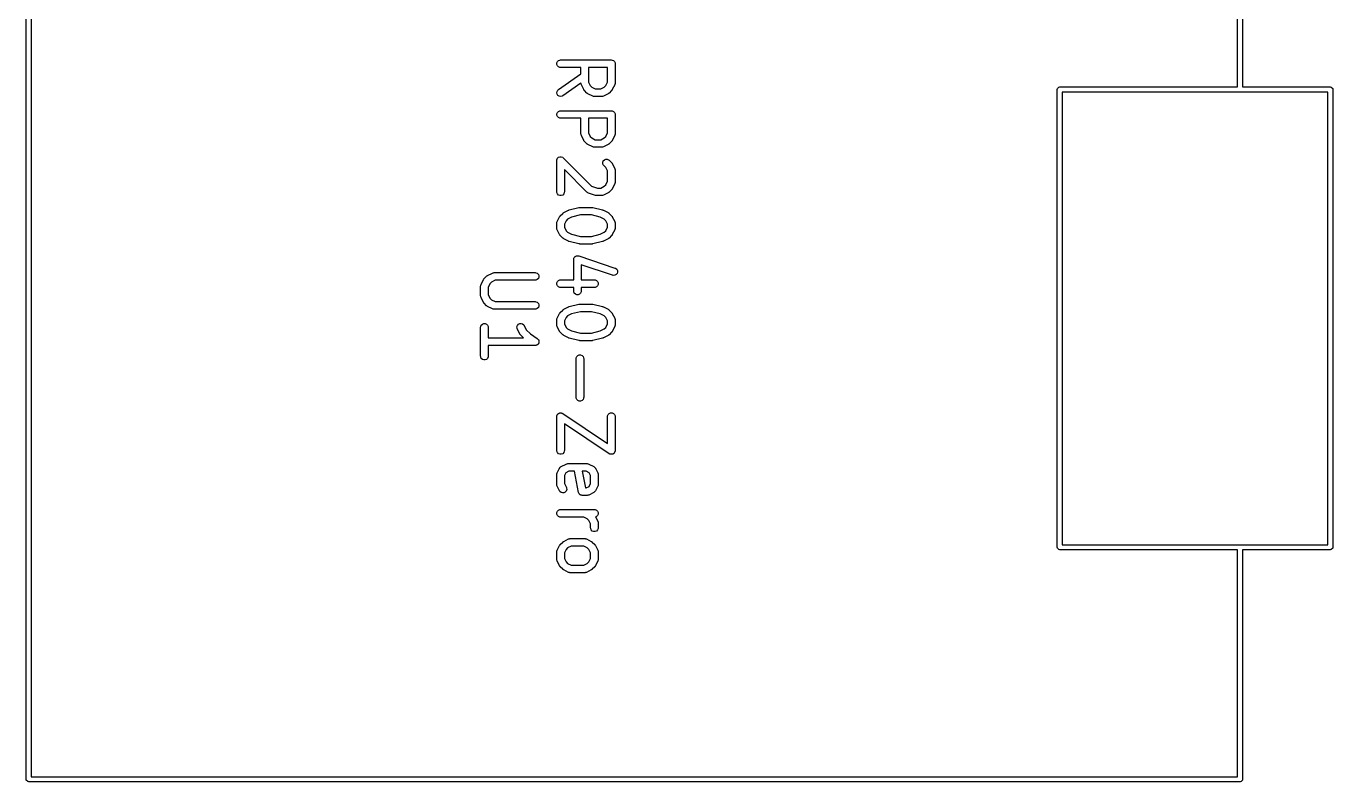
# Model space of a CAD drawing. Header units: millimetres. Extents: x 73 to 176, y -160 to -92.
# Drawn here: x 150.47 to 176.23, y -132.91 to -118.03 of the extents above; entities that cross this region are included whole.
import ezdxf

# ---------------------------------------------------------------- set-up
doc = ezdxf.new("R2010")
doc.units = ezdxf.units.MM
doc.layers.add('F.Fab', color=9, linetype='CONTINUOUS', true_color=0xafafaf)

msp = doc.modelspace()

# ---------------------------------------------------------------- linework, layer by layer
at = {"layer": 'F.Fab', "linetype": 'CONTINUOUS'}
for p, q in [((174.448, -114.576), (174.448, -119.225)), ((150.472, -132.864), (150.472, -114.703)), ((150.572, -114.752734), (150.572, -132.814)), ((174.348, -119.225), (174.348, -114.626266)), ((160.94282, -118.725951), (160.963512, -118.705259)), ((160.963512, -118.705259), (160.990548, -118.69406)), ((160.990548, -118.69406), (161.00518, -118.692619)), ((161.00518, -118.692619), (162.00518, -118.692619)), ((162.00518, -118.692619), (162.019812, -118.69406)), ((162.019812, -118.69406), (162.046848, -118.705259)), ((162.046848, -118.705259), (162.06754, -118.725951)), ((160.931621, -118.752987), (160.94282, -118.725951)), ((160.931621, -118.782251), (160.931621, -118.752987)), ((160.94282, -118.809287), (160.931621, -118.782251)), ((160.963512, -118.829979), (160.94282, -118.809287)), ((160.96217, -119.277605), (161.406371, -118.966664)), ((160.990548, -118.841178), (160.963512, -118.829979)), ((161.00518, -118.842619), (160.990548, -118.841178)), ((161.406371, -118.842619), (161.00518, -118.842619)), ((161.406371, -118.966664), (161.406371, -118.842619)), ((161.93018, -118.842619), (161.556371, -118.842619)), ((161.556371, -118.842619), (161.556371, -119.130866)), ((161.93018, -119.130866), (161.93018, -118.842619)), ((162.06754, -118.725951), (162.078739, -118.752987)), ((162.078739, -118.752987), (162.08018, -118.767619)), ((162.08018, -118.767619), (162.08018, -119.148571)), ((161.40648, -119.149685), (161.04819, -119.400489)), ((161.407812, -119.163203), (161.40648, -119.149685)), ((161.408843, -119.165692), (161.407812, -119.163203)), ((161.409034, -119.16838), (161.408843, -119.165692)), ((161.414289, -119.182112), (161.409034, -119.16838)), ((161.461908, -119.27735), (161.414289, -119.182112)), ((161.556371, -119.130866), (161.590629, -119.199382)), ((161.590629, -119.199382), (161.621036, -119.229789)), ((161.621036, -119.229789), (161.689552, -119.264047)), ((161.796999, -119.264047), (161.865515, -119.229789)), ((161.865515, -119.229789), (161.895922, -119.199382)), ((161.895922, -119.199382), (161.93018, -119.130866)), ((162.072262, -119.182112), (162.024643, -119.27735)), ((162.077517, -119.168381), (162.072262, -119.182112)), ((162.077708, -119.165691), (162.077517, -119.168381)), ((162.078739, -119.163203), (162.077708, -119.165691)), ((162.08018, -119.148571), (162.078739, -119.163203)), ((170.795806, -119.255866), (170.822866, -119.228806)), ((170.822866, -119.228806), (170.842, -119.225)), ((170.842, -119.225), (174.348, -119.225)), ((174.448, -119.225), (176.176, -119.225)), ((176.176, -119.225), (176.195134, -119.228806)), ((176.195134, -119.228806), (176.222194, -119.255866)), ((160.930198, -119.340672), (160.935283, -119.311855)), ((160.936527, -119.369243), (160.930198, -119.340672)), ((160.935283, -119.311855), (160.95101, -119.287176)), ((160.953309, -119.393217), (160.936527, -119.369243)), ((160.95101, -119.287176), (160.96217, -119.277605)), ((160.977988, -119.408944), (160.953309, -119.393217)), ((161.006805, -119.414029), (160.977988, -119.408944)), ((161.035376, -119.4077), (161.006805, -119.414029)), ((161.04819, -119.400489), (161.035376, -119.4077)), ((161.465872, -119.283649), (161.461908, -119.27735)), ((161.46663, -119.285477), (161.465872, -119.283649)), ((161.468318, -119.287533), (161.46663, -119.285477)), ((161.46974, -119.289793), (161.468318, -119.287533)), ((161.471238, -119.291092), (161.46974, -119.289793)), ((161.475957, -119.296842), (161.471238, -119.291092)), ((161.523576, -119.344461), (161.475957, -119.296842)), ((161.529325, -119.349179), (161.523576, -119.344461)), ((161.530625, -119.350678), (161.529325, -119.349179)), ((161.532884, -119.352099), (161.530625, -119.350678)), ((161.534941, -119.353788), (161.532884, -119.352099)), ((161.536768, -119.354545), (161.534941, -119.353788)), ((161.543068, -119.35851), (161.536768, -119.354545)), ((161.638306, -119.406129), (161.543068, -119.35851)), ((161.652037, -119.411384), (161.638306, -119.406129)), ((161.654726, -119.411575), (161.652037, -119.411384)), ((161.657215, -119.412606), (161.654726, -119.411575)), ((161.671847, -119.414047), (161.657215, -119.412606)), ((161.814704, -119.414047), (161.671847, -119.414047)), ((161.689552, -119.264047), (161.796999, -119.264047)), ((161.829336, -119.412606), (161.814704, -119.414047)), ((161.831825, -119.411574), (161.829336, -119.412606)), ((161.834513, -119.411384), (161.831825, -119.411574)), ((161.848245, -119.406129), (161.834513, -119.411384)), ((161.943483, -119.35851), (161.848245, -119.406129)), ((161.949782, -119.354545), (161.943483, -119.35851)), ((161.95161, -119.353788), (161.949782, -119.354545)), ((161.953666, -119.352099), (161.95161, -119.353788)), ((161.955926, -119.350678), (161.953666, -119.352099)), ((161.957225, -119.349179), (161.955926, -119.350678)), ((161.962975, -119.344461), (161.957225, -119.349179)), ((162.010594, -119.296842), (161.962975, -119.344461)), ((162.015312, -119.291092), (162.010594, -119.296842)), ((162.016811, -119.289793), (162.015312, -119.291092)), ((162.018232, -119.287533), (162.016811, -119.289793)), ((162.019921, -119.285477), (162.018232, -119.287533)), ((162.020678, -119.283649), (162.019921, -119.285477)), ((162.024643, -119.27735), (162.020678, -119.283649)), ((170.792, -119.275), (170.795806, -119.255866)), ((170.792, -128.292), (170.792, -119.275)), ((170.892, -119.325), (170.892, -128.242)), ((176.126, -119.325), (170.892, -119.325)), ((176.126, -128.242), (176.126, -119.325)), ((176.222194, -119.255866), (176.226, -119.275)), ((176.226, -119.275), (176.226, -128.292)), ((160.931621, -119.752987), (160.94282, -119.725951)), ((160.931621, -119.782251), (160.931621, -119.752987)), ((160.94282, -119.725951), (160.963512, -119.705259)), ((160.963512, -119.705259), (160.990548, -119.69406)), ((160.990548, -119.69406), (161.00518, -119.692619)), ((161.00518, -119.692619), (162.00518, -119.692619)), ((162.00518, -119.692619), (162.019812, -119.69406)), ((162.019812, -119.69406), (162.046848, -119.705259)), ((162.046848, -119.705259), (162.06754, -119.725951)), ((162.06754, -119.725951), (162.078739, -119.752987)), ((162.078739, -119.752987), (162.08018, -119.767619)), ((160.94282, -119.809287), (160.931621, -119.782251)), ((160.963512, -119.829979), (160.94282, -119.809287)), ((160.990548, -119.841178), (160.963512, -119.829979)), ((161.00518, -119.842619), (160.990548, -119.841178)), ((161.406371, -119.842619), (161.00518, -119.842619)), ((161.406371, -120.148571), (161.406371, -119.842619)), ((161.93018, -119.842619), (161.556371, -119.842619)), ((161.556371, -119.842619), (161.556371, -120.130866)), ((161.93018, -120.130866), (161.93018, -119.842619)), ((162.08018, -119.767619), (162.08018, -120.148571)), ((161.407812, -120.163203), (161.406371, -120.148571)), ((161.408843, -120.165692), (161.407812, -120.163203)), ((161.409034, -120.16838), (161.408843, -120.165692)), ((161.414289, -120.182112), (161.409034, -120.16838)), ((161.461908, -120.27735), (161.414289, -120.182112)), ((161.556371, -120.130866), (161.590629, -120.199382)), ((161.590629, -120.199382), (161.621036, -120.229789)), ((161.621036, -120.229789), (161.689552, -120.264047)), ((161.689552, -120.264047), (161.796999, -120.264047)), ((161.796999, -120.264047), (161.865515, -120.229789)), ((161.865515, -120.229789), (161.895922, -120.199382)), ((161.895922, -120.199382), (161.93018, -120.130866)), ((162.072262, -120.182112), (162.024643, -120.27735)), ((162.077517, -120.168381), (162.072262, -120.182112)), ((162.077708, -120.165691), (162.077517, -120.168381)), ((162.078739, -120.163203), (162.077708, -120.165691)), ((162.08018, -120.148571), (162.078739, -120.163203)), ((161.465872, -120.283649), (161.461908, -120.27735)), ((161.46663, -120.285477), (161.465872, -120.283649)), ((161.468318, -120.287533), (161.46663, -120.285477)), ((161.46974, -120.289793), (161.468318, -120.287533)), ((161.471238, -120.291092), (161.46974, -120.289793)), ((161.475957, -120.296842), (161.471238, -120.291092)), ((161.523576, -120.344461), (161.475957, -120.296842)), ((161.529325, -120.349179), (161.523576, -120.344461)), ((161.530625, -120.350678), (161.529325, -120.349179)), ((161.532884, -120.352099), (161.530625, -120.350678)), ((161.534941, -120.353788), (161.532884, -120.352099)), ((161.536768, -120.354545), (161.534941, -120.353788)), ((161.543068, -120.35851), (161.536768, -120.354545)), ((161.638306, -120.406129), (161.543068, -120.35851)), ((161.652037, -120.411384), (161.638306, -120.406129)), ((161.654726, -120.411575), (161.652037, -120.411384)), ((161.657215, -120.412606), (161.654726, -120.411575)), ((161.671847, -120.414047), (161.657215, -120.412606)), ((161.814704, -120.414047), (161.671847, -120.414047)), ((161.829336, -120.412606), (161.814704, -120.414047)), ((161.831825, -120.411574), (161.829336, -120.412606)), ((161.834513, -120.411384), (161.831825, -120.411574)), ((161.848245, -120.406129), (161.834513, -120.411384)), ((161.943483, -120.35851), (161.848245, -120.406129)), ((161.949782, -120.354545), (161.943483, -120.35851)), ((161.95161, -120.353788), (161.949782, -120.354545)), ((161.953666, -120.352099), (161.95161, -120.353788)), ((161.955926, -120.350678), (161.953666, -120.352099)), ((161.957225, -120.349179), (161.955926, -120.350678)), ((161.962975, -120.344461), (161.957225, -120.349179)), ((162.010594, -120.296842), (161.962975, -120.344461)), ((162.015312, -120.291092), (162.010594, -120.296842)), ((162.016811, -120.289793), (162.015312, -120.291092)), ((162.018232, -120.287533), (162.016811, -120.289793)), ((162.019921, -120.285477), (162.018232, -120.287533)), ((162.020678, -120.283649), (162.019921, -120.285477)), ((162.024643, -120.27735), (162.020678, -120.283649)), ((160.93018, -120.672381), (160.931621, -120.657749)), ((160.93018, -121.291428), (160.93018, -120.672381)), ((160.931621, -120.657749), (160.94282, -120.630713)), ((160.94282, -120.630713), (160.963512, -120.610021)), ((160.963512, -120.610021), (160.990548, -120.598822)), ((160.990548, -120.598822), (161.019812, -120.598822)), ((161.019812, -120.598822), (161.046848, -120.610021)), ((161.046848, -120.610021), (161.058213, -120.619348)), ((161.058213, -120.619348), (161.617122, -121.178256)), ((161.836383, -120.705369), (161.847582, -120.678332)), ((161.836383, -120.734631), (161.836383, -120.705369)), ((161.847582, -120.761668), (161.836383, -120.734631)), ((161.847582, -120.678332), (161.868274, -120.65764)), ((161.856909, -120.773033), (161.847582, -120.761668)), ((161.895922, -120.812046), (161.856909, -120.773033)), ((161.868274, -120.65764), (161.895311, -120.646441)), ((161.895311, -120.646441), (161.924573, -120.646441)), ((161.924573, -120.646441), (161.95161, -120.65764)), ((161.95161, -120.65764), (161.962975, -120.666967)), ((161.962975, -120.666967), (162.010594, -120.714586)), ((162.010594, -120.714586), (162.015312, -120.720335)), ((162.015312, -120.720335), (162.016811, -120.721635)), ((162.016811, -120.721635), (162.018232, -120.723894)), ((162.018232, -120.723894), (162.019921, -120.725951)), ((162.019921, -120.725951), (162.020678, -120.727778)), ((162.020678, -120.727778), (162.024643, -120.734078)), ((162.024643, -120.734078), (162.072262, -120.829316)), ((161.523576, -121.296842), (161.08018, -120.853446)), ((161.08018, -120.853446), (161.08018, -121.291428)), ((161.93018, -120.880562), (161.895922, -120.812046)), ((161.93018, -121.083247), (161.93018, -120.880562)), ((162.072262, -120.829316), (162.077517, -120.843047)), ((162.077517, -120.843047), (162.077708, -120.845736)), ((162.077708, -120.845736), (162.078739, -120.848225)), ((162.078739, -120.848225), (162.08018, -120.862857)), ((162.08018, -120.862857), (162.08018, -121.100952)), ((160.931621, -121.30606), (160.93018, -121.291428)), ((161.08018, -121.291428), (161.078739, -121.30606)), ((161.534941, -121.30617), (161.523576, -121.296842)), ((161.617122, -121.178256), (161.731636, -121.216428)), ((161.731636, -121.216428), (161.796999, -121.216428)), ((161.796999, -121.216428), (161.865515, -121.18217)), ((161.865515, -121.18217), (161.895922, -121.151763)), ((161.895922, -121.151763), (161.93018, -121.083247)), ((161.962975, -121.296842), (161.957225, -121.30156)), ((162.010594, -121.249223), (161.962975, -121.296842)), ((162.015312, -121.243473), (162.010594, -121.249223)), ((162.016811, -121.242174), (162.015312, -121.243473)), ((162.018232, -121.239914), (162.016811, -121.242174)), ((162.019921, -121.237858), (162.018232, -121.239914)), ((162.020678, -121.23603), (162.019921, -121.237858)), ((162.024643, -121.229731), (162.020678, -121.23603)), ((162.072262, -121.134493), (162.024643, -121.229731)), ((162.077517, -121.120762), (162.072262, -121.134493)), ((162.077708, -121.118072), (162.077517, -121.120762)), ((162.078739, -121.115584), (162.077708, -121.118072)), ((162.08018, -121.100952), (162.078739, -121.115584)), ((160.94282, -121.333096), (160.931621, -121.30606)), ((160.963512, -121.353788), (160.94282, -121.333096)), ((160.990548, -121.364987), (160.963512, -121.353788)), ((161.019812, -121.364987), (160.990548, -121.364987)), ((161.046848, -121.353788), (161.019812, -121.364987)), ((161.06754, -121.333096), (161.046848, -121.353788)), ((161.078739, -121.30606), (161.06754, -121.333096)), ((161.537431, -121.307201), (161.534941, -121.30617)), ((161.539466, -121.308966), (161.537431, -121.307201)), ((161.552892, -121.31496), (161.539466, -121.308966)), ((161.695748, -121.362579), (161.552892, -121.31496)), ((161.703003, -121.364228), (161.695748, -121.362579)), ((161.704834, -121.364987), (161.703003, -121.364228)), ((161.707487, -121.365248), (161.704834, -121.364987)), ((161.710085, -121.365839), (161.707487, -121.365248)), ((161.712059, -121.365698), (161.710085, -121.365839)), ((161.719466, -121.366428), (161.712059, -121.365698)), ((161.814704, -121.366428), (161.719466, -121.366428)), ((161.829336, -121.364987), (161.814704, -121.366428)), ((161.831825, -121.363955), (161.829336, -121.364987)), ((161.834513, -121.363765), (161.831825, -121.363955)), ((161.848245, -121.35851), (161.834513, -121.363765)), ((161.943483, -121.310891), (161.848245, -121.35851)), ((161.949782, -121.306926), (161.943483, -121.310891)), ((161.95161, -121.306169), (161.949782, -121.306926)), ((161.953666, -121.30448), (161.95161, -121.306169)), ((161.955926, -121.303059), (161.953666, -121.30448)), ((161.957225, -121.30156), (161.955926, -121.303059)), ((160.938098, -121.876934), (160.985718, -121.781696)), ((160.985718, -121.781696), (160.989683, -121.775397)), ((160.989683, -121.775397), (160.99044, -121.77357)), ((160.99044, -121.77357), (160.992128, -121.771512)), ((160.992128, -121.771512), (160.993551, -121.769253)), ((160.993551, -121.769253), (160.995049, -121.767953)), ((160.995049, -121.767953), (160.999767, -121.762205)), ((160.999767, -121.762205), (161.047386, -121.714586)), ((161.047386, -121.714586), (161.053135, -121.709867)), ((161.053135, -121.709867), (161.054435, -121.708369)), ((161.054435, -121.708369), (161.056694, -121.706947)), ((161.056694, -121.706947), (161.058751, -121.705259)), ((161.058751, -121.705259), (161.060578, -121.704501)), ((161.060578, -121.704501), (161.066878, -121.700537)), ((161.066878, -121.700537), (161.162116, -121.652918)), ((161.221833, -121.790764), (161.144846, -121.829258)), ((161.162116, -121.652918), (161.163185, -121.652508)), ((161.163185, -121.652508), (161.163621, -121.652186)), ((161.163621, -121.652186), (161.169757, -121.649993)), ((161.169757, -121.649993), (161.175847, -121.647663)), ((161.175847, -121.647663), (161.176387, -121.647624)), ((161.176387, -121.647624), (161.177467, -121.647239)), ((161.177467, -121.647239), (161.367943, -121.59962)), ((161.395367, -121.747381), (161.221833, -121.790764)), ((161.367943, -121.59962), (161.370479, -121.599244)), ((161.370479, -121.599244), (161.371501, -121.598822)), ((161.371501, -121.598822), (161.377013, -121.598279)), ((161.377013, -121.598279), (161.382487, -121.59747)), ((161.382487, -121.59747), (161.383579, -121.597632)), ((161.383579, -121.597632), (161.386133, -121.597381)), ((161.386133, -121.597381), (161.624228, -121.597381)), ((161.614994, -121.747381), (161.395367, -121.747381)), ((161.788528, -121.790764), (161.614994, -121.747381)), ((161.624228, -121.597381), (161.626781, -121.597632)), ((161.626781, -121.597632), (161.627874, -121.59747)), ((161.627874, -121.59747), (161.633347, -121.598279)), ((161.633347, -121.598279), (161.63886, -121.598822)), ((161.63886, -121.598822), (161.639881, -121.599244)), ((161.639881, -121.599244), (161.642418, -121.59962)), ((161.642418, -121.59962), (161.832894, -121.647239)), ((161.865515, -121.829258), (161.788528, -121.790764)), ((161.832894, -121.647239), (161.833973, -121.647624)), ((161.833973, -121.647624), (161.834513, -121.647663)), ((161.834513, -121.647663), (161.840594, -121.64999)), ((161.840594, -121.64999), (161.84674, -121.652186)), ((161.84674, -121.652186), (161.847175, -121.652508)), ((161.847175, -121.652508), (161.848245, -121.652918)), ((161.848245, -121.652918), (161.943483, -121.700537)), ((161.943483, -121.700537), (161.949782, -121.704501)), ((161.949782, -121.704501), (161.95161, -121.705259)), ((161.95161, -121.705259), (161.953666, -121.706947)), ((161.953666, -121.706947), (161.955926, -121.708369)), ((161.955926, -121.708369), (161.957225, -121.709867)), ((161.957225, -121.709867), (161.962975, -121.714586)), ((161.962975, -121.714586), (162.010594, -121.762205)), ((162.010594, -121.762205), (162.015312, -121.767954)), ((162.015312, -121.767954), (162.016811, -121.769254)), ((162.016811, -121.769254), (162.018232, -121.771513)), ((162.018232, -121.771513), (162.019921, -121.77357)), ((162.019921, -121.77357), (162.020678, -121.775397)), ((162.020678, -121.775397), (162.024643, -121.781697)), ((162.024643, -121.781697), (162.072262, -121.876935)), ((160.93018, -121.910476), (160.931621, -121.895844)), ((160.93018, -122.005714), (160.93018, -121.910476)), ((160.931621, -122.020346), (160.93018, -122.005714)), ((160.931621, -121.895844), (160.932651, -121.893355)), ((160.932651, -122.022834), (160.931621, -122.020346)), ((160.932651, -121.893355), (160.932843, -121.890666)), ((160.932843, -122.025524), (160.932651, -122.022834)), ((160.932843, -121.890666), (160.938098, -121.876934)), ((160.938098, -122.039256), (160.932843, -122.025524)), ((160.985718, -122.134494), (160.938098, -122.039256)), ((161.114438, -121.859665), (161.08018, -121.928182)), ((161.08018, -121.928182), (161.08018, -121.988007)), ((161.08018, -121.988007), (161.114438, -122.056524)), ((161.144846, -121.829258), (161.114438, -121.859665)), ((161.114438, -122.056524), (161.144846, -122.086932)), ((161.895922, -121.859665), (161.865515, -121.829258)), ((161.865515, -122.086932), (161.895922, -122.056525)), ((161.93018, -121.928181), (161.895922, -121.859665)), ((161.895922, -122.056525), (161.93018, -121.988009)), ((161.93018, -121.988009), (161.93018, -121.928181)), ((162.072262, -122.039255), (162.024643, -122.134493)), ((162.072262, -121.876935), (162.077517, -121.890666)), ((162.077517, -122.025524), (162.072262, -122.039255)), ((162.077517, -121.890666), (162.077708, -121.893355)), ((162.077708, -122.022834), (162.077517, -122.025524)), ((162.077708, -121.893355), (162.078739, -121.895844)), ((162.078739, -122.020346), (162.077708, -122.022834)), ((162.078739, -121.895844), (162.08018, -121.910476)), ((162.08018, -122.005714), (162.078739, -122.020346)), ((162.08018, -121.910476), (162.08018, -122.005714)), ((160.989683, -122.140792), (160.985718, -122.134494)), ((160.99044, -122.14262), (160.989683, -122.140792)), ((160.992128, -122.144677), (160.99044, -122.14262)), ((160.993551, -122.146937), (160.992128, -122.144677)), ((160.995049, -122.148236), (160.993551, -122.146937)), ((160.999767, -122.153985), (160.995049, -122.148236)), ((161.047386, -122.201604), (160.999767, -122.153985)), ((161.053135, -122.206322), (161.047386, -122.201604)), ((161.054435, -122.207821), (161.053135, -122.206322)), ((161.056694, -122.209242), (161.054435, -122.207821)), ((161.058751, -122.210931), (161.056694, -122.209242)), ((161.060578, -122.211688), (161.058751, -122.210931)), ((161.066878, -122.215653), (161.060578, -122.211688)), ((161.162116, -122.263272), (161.066878, -122.215653)), ((161.144846, -122.086932), (161.221833, -122.125425)), ((161.163185, -122.263681), (161.162116, -122.263272)), ((161.163621, -122.264004), (161.163185, -122.263681)), ((161.169757, -122.266196), (161.163621, -122.264004)), ((161.175847, -122.268527), (161.169757, -122.266196)), ((161.176387, -122.268565), (161.175847, -122.268527)), ((161.177467, -122.268951), (161.176387, -122.268565)), ((161.367943, -122.31657), (161.177467, -122.268951)), ((161.221833, -122.125425), (161.395367, -122.168809)), ((161.370479, -122.316945), (161.367943, -122.31657)), ((161.371501, -122.317368), (161.370479, -122.316945)), ((161.377013, -122.31791), (161.371501, -122.317368)), ((161.382487, -122.31872), (161.377013, -122.31791)), ((161.383579, -122.318557), (161.382487, -122.31872)), ((161.386133, -122.318809), (161.383579, -122.318557)), ((161.624228, -122.318809), (161.386133, -122.318809)), ((161.395367, -122.168809), (161.614994, -122.168809)), ((161.614994, -122.168809), (161.788528, -122.125425)), ((161.626781, -122.318557), (161.624228, -122.318809)), ((161.627874, -122.31872), (161.626781, -122.318557)), ((161.633347, -122.31791), (161.627874, -122.31872)), ((161.63886, -122.317368), (161.633347, -122.31791)), ((161.639881, -122.316945), (161.63886, -122.317368)), ((161.642418, -122.31657), (161.639881, -122.316945)), ((161.832894, -122.268951), (161.642418, -122.31657)), ((161.788528, -122.125425), (161.865515, -122.086932)), ((161.833973, -122.268565), (161.832894, -122.268951)), ((161.834513, -122.268527), (161.833973, -122.268565)), ((161.840594, -122.266199), (161.834513, -122.268527)), ((161.84674, -122.264004), (161.840594, -122.266199)), ((161.847175, -122.263681), (161.84674, -122.264004)), ((161.848245, -122.263272), (161.847175, -122.263681)), ((161.943483, -122.215653), (161.848245, -122.263272)), ((161.949782, -122.211688), (161.943483, -122.215653)), ((161.95161, -122.210931), (161.949782, -122.211688)), ((161.953666, -122.209242), (161.95161, -122.210931)), ((161.955926, -122.207821), (161.953666, -122.209242)), ((161.957225, -122.206322), (161.955926, -122.207821)), ((161.962975, -122.201604), (161.957225, -122.206322)), ((162.010594, -122.153985), (161.962975, -122.201604)), ((162.015312, -122.148235), (162.010594, -122.153985)), ((162.016811, -122.146936), (162.015312, -122.148235)), ((162.018232, -122.144676), (162.016811, -122.146936)), ((162.019921, -122.14262), (162.018232, -122.144676)), ((162.020678, -122.140792), (162.019921, -122.14262)), ((162.024643, -122.134493), (162.020678, -122.140792)), ((161.269555, -122.599022), (161.273357, -122.587619)), ((161.273357, -122.587619), (161.275123, -122.585582)), ((161.275123, -122.585582), (161.276154, -122.583094)), ((161.276154, -122.583094), (161.284653, -122.574594)), ((161.284653, -122.574594), (161.292531, -122.565512)), ((161.292531, -122.565512), (161.29494, -122.564307)), ((161.29494, -122.564307), (161.296846, -122.562402)), ((161.296846, -122.562402), (161.307954, -122.5578)), ((161.307954, -122.5578), (161.318704, -122.552426)), ((161.318704, -122.552426), (161.32139, -122.552235)), ((161.32139, -122.552235), (161.323882, -122.551203)), ((161.323882, -122.551203), (161.335909, -122.551203)), ((161.335909, -122.551203), (161.347894, -122.550351)), ((161.347894, -122.550351), (161.351641, -122.551203)), ((161.351641, -122.551203), (161.353146, -122.551203)), ((161.353146, -122.551203), (161.354977, -122.551961)), ((161.354977, -122.551961), (161.362231, -122.553611)), ((161.362231, -122.553611), (162.076517, -122.791706)), ((161.263514, -122.624762), (161.264243, -122.617356)), ((161.263514, -123.025952), (161.263514, -122.624762)), ((161.264103, -122.615382), (161.264578, -122.613956)), ((161.264243, -122.617356), (161.264103, -122.615382)), ((161.264578, -122.613956), (161.264955, -122.61013)), ((161.264955, -122.61013), (161.269555, -122.599022)), ((162.029083, -122.934008), (161.413514, -122.728818)), ((161.413514, -122.728818), (161.413514, -123.025952)), ((162.076517, -122.791706), (162.089942, -122.7977)), ((162.089942, -122.7977), (162.112049, -122.816874)), ((162.112049, -122.816874), (162.125136, -122.843047)), ((162.125136, -122.843047), (162.127211, -122.872237)), ((159.438098, -123.115029), (159.485718, -123.019791)), ((159.485718, -123.019791), (159.489683, -123.013492)), ((159.489683, -123.013492), (159.49044, -123.011665)), ((159.49044, -123.011665), (159.492128, -123.009607)), ((159.492128, -123.009607), (159.493551, -123.007348)), ((159.493551, -123.007348), (159.495049, -123.006048)), ((159.495049, -123.006048), (159.499767, -123.0003)), ((159.499767, -123.0003), (159.547386, -122.952681)), ((159.547386, -122.952681), (159.553135, -122.947962)), ((159.553135, -122.947962), (159.554435, -122.946464)), ((159.554435, -122.946464), (159.556694, -122.945042)), ((159.556694, -122.945042), (159.558751, -122.943354)), ((159.558751, -122.943354), (159.560578, -122.942596)), ((159.560578, -122.942596), (159.566878, -122.938632)), ((159.566878, -122.938632), (159.662116, -122.891013)), ((159.614438, -123.09776), (159.58018, -123.166277)), ((159.644846, -123.067353), (159.614438, -123.09776)), ((159.713362, -123.033095), (159.644846, -123.067353)), ((159.662116, -122.891013), (159.675847, -122.885758)), ((159.675847, -122.885758), (159.678536, -122.885566)), ((159.678536, -122.885566), (159.681025, -122.884536)), ((159.681025, -122.884536), (159.695657, -122.883095)), ((159.695657, -122.883095), (160.50518, -122.883095)), ((160.50518, -123.033095), (159.713362, -123.033095)), ((160.50518, -122.883095), (160.519812, -122.884536)), ((160.519812, -123.031654), (160.50518, -123.033095)), ((160.519812, -122.884536), (160.546848, -122.895735)), ((160.546848, -123.020455), (160.519812, -123.031654)), ((160.546848, -122.895735), (160.56754, -122.916427)), ((160.56754, -122.999763), (160.546848, -123.020455)), ((160.56754, -122.916427), (160.578739, -122.943463)), ((160.578739, -122.972727), (160.56754, -122.999763)), ((160.578739, -122.943463), (160.578739, -122.972727)), ((160.931621, -123.08632), (160.94282, -123.059284)), ((160.931621, -123.115584), (160.931621, -123.08632)), ((160.94282, -123.059284), (160.963512, -123.038592)), ((160.963512, -123.038592), (160.990548, -123.027393)), ((160.990548, -123.027393), (161.00518, -123.025952)), ((161.00518, -123.025952), (161.263514, -123.025952)), ((161.413514, -123.025952), (161.671847, -123.025952)), ((161.671847, -123.025952), (161.686479, -123.027393)), ((161.686479, -123.027393), (161.713515, -123.038592)), ((161.713515, -123.038592), (161.734207, -123.059284)), ((161.734207, -123.059284), (161.745406, -123.08632)), ((161.745406, -123.08632), (161.745406, -123.115584)), ((162.043419, -122.937268), (162.029083, -122.934008)), ((162.072609, -122.935193), (162.043419, -122.937268)), ((162.098783, -122.922107), (162.072609, -122.935193)), ((162.117957, -122.899999), (162.098783, -122.922107)), ((162.127211, -122.872237), (162.117957, -122.899999)), ((159.43018, -123.148571), (159.431621, -123.133939)), ((159.43018, -123.339047), (159.43018, -123.148571)), ((159.431621, -123.353679), (159.43018, -123.339047)), ((159.431621, -123.133939), (159.432651, -123.13145)), ((159.432651, -123.356167), (159.431621, -123.353679)), ((159.432651, -123.13145), (159.432843, -123.128761)), ((159.432843, -123.358857), (159.432651, -123.356167)), ((159.432843, -123.128761), (159.438098, -123.115029)), ((159.438098, -123.372589), (159.432843, -123.358857)), ((159.58018, -123.166277), (159.58018, -123.32134)), ((159.58018, -123.32134), (159.614438, -123.389857)), ((160.94282, -123.14262), (160.931621, -123.115584)), ((160.963512, -123.163312), (160.94282, -123.14262)), ((160.990548, -123.174511), (160.963512, -123.163312)), ((161.00518, -123.175952), (160.990548, -123.174511)), ((161.263514, -123.175952), (161.00518, -123.175952)), ((161.263514, -123.243809), (161.263514, -123.175952)), ((161.264955, -123.258441), (161.263514, -123.243809)), ((161.276154, -123.285477), (161.264955, -123.258441)), ((161.296846, -123.306169), (161.276154, -123.285477)), ((161.323882, -123.317368), (161.296846, -123.306169)), ((161.353146, -123.317368), (161.323882, -123.317368)), ((161.380182, -123.306169), (161.353146, -123.317368)), ((161.400874, -123.285477), (161.380182, -123.306169)), ((161.412073, -123.258441), (161.400874, -123.285477)), ((161.413514, -123.243809), (161.412073, -123.258441)), ((161.671847, -123.175952), (161.413514, -123.175952)), ((161.413514, -123.175952), (161.413514, -123.243809)), ((161.686479, -123.174511), (161.671847, -123.175952)), ((161.713515, -123.163312), (161.686479, -123.174511)), ((161.734207, -123.14262), (161.713515, -123.163312)), ((161.745406, -123.115584), (161.734207, -123.14262)), ((159.485718, -123.467827), (159.438098, -123.372589)), ((159.489683, -123.474125), (159.485718, -123.467827)), ((159.49044, -123.475953), (159.489683, -123.474125)), ((159.492128, -123.47801), (159.49044, -123.475953)), ((159.493551, -123.48027), (159.492128, -123.47801)), ((159.495049, -123.481569), (159.493551, -123.48027)), ((159.499767, -123.487318), (159.495049, -123.481569)), ((159.547386, -123.534937), (159.499767, -123.487318)), ((159.553135, -123.539655), (159.547386, -123.534937)), ((159.554435, -123.541154), (159.553135, -123.539655)), ((159.556694, -123.542575), (159.554435, -123.541154)), ((159.558751, -123.544264), (159.556694, -123.542575)), ((159.560578, -123.545021), (159.558751, -123.544264)), ((159.566878, -123.548986), (159.560578, -123.545021)), ((159.662116, -123.596605), (159.566878, -123.548986)), ((159.614438, -123.389857), (159.644846, -123.420265)), ((159.644846, -123.420265), (159.713362, -123.454523)), ((159.675847, -123.60186), (159.662116, -123.596605)), ((159.678536, -123.602051), (159.675847, -123.60186)), ((159.681025, -123.603082), (159.678536, -123.602051)), ((159.695657, -123.604523), (159.681025, -123.603082)), ((160.50518, -123.604523), (159.695657, -123.604523)), ((159.713362, -123.454523), (160.50518, -123.454523)), ((160.50518, -123.454523), (160.519812, -123.455964)), ((160.519812, -123.603082), (160.50518, -123.604523)), ((160.519812, -123.455964), (160.546848, -123.467163)), ((160.546848, -123.591883), (160.519812, -123.603082)), ((160.546848, -123.467163), (160.56754, -123.487855)), ((160.56754, -123.571191), (160.546848, -123.591883)), ((160.56754, -123.487855), (160.578739, -123.514891)), ((160.578739, -123.544155), (160.56754, -123.571191)), ((160.578739, -123.514891), (160.578739, -123.544155)), ((161.047386, -123.619348), (161.053135, -123.614629)), ((161.053135, -123.614629), (161.054435, -123.613131)), ((161.054435, -123.613131), (161.056694, -123.611709)), ((161.056694, -123.611709), (161.058751, -123.610021)), ((161.058751, -123.610021), (161.060578, -123.609263)), ((161.060578, -123.609263), (161.066878, -123.605299)), ((161.066878, -123.605299), (161.162116, -123.55768)), ((161.162116, -123.55768), (161.163185, -123.55727)), ((161.163185, -123.55727), (161.163621, -123.556948)), ((161.163621, -123.556948), (161.169757, -123.554755)), ((161.169757, -123.554755), (161.175847, -123.552425)), ((161.175847, -123.552425), (161.176387, -123.552386)), ((161.176387, -123.552386), (161.177467, -123.552001)), ((161.177467, -123.552001), (161.367943, -123.504382)), ((161.367943, -123.504382), (161.370479, -123.504006)), ((161.370479, -123.504006), (161.371501, -123.503584)), ((161.371501, -123.503584), (161.377013, -123.503041)), ((161.377013, -123.503041), (161.382487, -123.502232)), ((161.382487, -123.502232), (161.383579, -123.502394)), ((161.383579, -123.502394), (161.386133, -123.502143)), ((161.386133, -123.502143), (161.624228, -123.502143)), ((161.624228, -123.502143), (161.626781, -123.502394)), ((161.626781, -123.502394), (161.627874, -123.502232)), ((161.627874, -123.502232), (161.633347, -123.503041)), ((161.633347, -123.503041), (161.63886, -123.503584)), ((161.63886, -123.503584), (161.639881, -123.504006)), ((161.639881, -123.504006), (161.642418, -123.504382)), ((161.642418, -123.504382), (161.832894, -123.552001)), ((161.832894, -123.552001), (161.833973, -123.552386)), ((161.833973, -123.552386), (161.834513, -123.552425)), ((161.834513, -123.552425), (161.840594, -123.554752)), ((161.840594, -123.554752), (161.84674, -123.556948)), ((161.84674, -123.556948), (161.847175, -123.55727)), ((161.847175, -123.55727), (161.848245, -123.55768)), ((161.848245, -123.55768), (161.943483, -123.605299)), ((161.943483, -123.605299), (161.949782, -123.609263)), ((161.949782, -123.609263), (161.95161, -123.610021)), ((161.95161, -123.610021), (161.953666, -123.611709)), ((161.953666, -123.611709), (161.955926, -123.613131)), ((161.955926, -123.613131), (161.957225, -123.614629)), ((161.957225, -123.614629), (161.962975, -123.619348)), ((160.93018, -123.815238), (160.931621, -123.800606)), ((160.93018, -123.910476), (160.93018, -123.815238)), ((160.931621, -123.800606), (160.932651, -123.798117)), ((160.932651, -123.798117), (160.932843, -123.795428)), ((160.932843, -123.795428), (160.938098, -123.781696)), ((160.938098, -123.781696), (160.985718, -123.686458)), ((160.985718, -123.686458), (160.989683, -123.680159)), ((160.989683, -123.680159), (160.99044, -123.678332)), ((160.99044, -123.678332), (160.992128, -123.676274)), ((160.992128, -123.676274), (160.993551, -123.674015)), ((160.993551, -123.674015), (160.995049, -123.672715)), ((160.995049, -123.672715), (160.999767, -123.666967)), ((160.999767, -123.666967), (161.047386, -123.619348)), ((161.114438, -123.764427), (161.08018, -123.832944)), ((161.08018, -123.832944), (161.08018, -123.892769)), ((161.144846, -123.73402), (161.114438, -123.764427)), ((161.221833, -123.695526), (161.144846, -123.73402)), ((161.395367, -123.652143), (161.221833, -123.695526)), ((161.614994, -123.652143), (161.395367, -123.652143)), ((161.788528, -123.695526), (161.614994, -123.652143)), ((161.865515, -123.73402), (161.788528, -123.695526)), ((161.895922, -123.764427), (161.865515, -123.73402)), ((161.93018, -123.832943), (161.895922, -123.764427)), ((161.93018, -123.892771), (161.93018, -123.832943)), ((161.962975, -123.619348), (162.010594, -123.666967)), ((162.010594, -123.666967), (162.015312, -123.672716)), ((162.015312, -123.672716), (162.016811, -123.674016)), ((162.016811, -123.674016), (162.018232, -123.676275)), ((162.018232, -123.676275), (162.019921, -123.678332)), ((162.019921, -123.678332), (162.020678, -123.680159)), ((162.020678, -123.680159), (162.024643, -123.686459)), ((162.024643, -123.686459), (162.072262, -123.781697)), ((162.072262, -123.781697), (162.077517, -123.795428)), ((162.077517, -123.795428), (162.077708, -123.798117)), ((162.077708, -123.798117), (162.078739, -123.800606)), ((162.078739, -123.800606), (162.08018, -123.815238)), ((162.08018, -123.815238), (162.08018, -123.910476)), ((159.43018, -123.958095), (159.431621, -123.943463)), ((159.43018, -124.529523), (159.43018, -123.958095)), ((159.431621, -123.943463), (159.44282, -123.916427)), ((159.44282, -123.916427), (159.463512, -123.895735)), ((159.463512, -123.895735), (159.490548, -123.884536)), ((159.490548, -123.884536), (159.519812, -123.884536)), ((159.519812, -123.884536), (159.546848, -123.895735)), ((159.546848, -123.895735), (159.56754, -123.916427)), ((159.56754, -123.916427), (159.578739, -123.943463)), ((159.578739, -123.943463), (159.58018, -123.958095)), ((159.58018, -123.958095), (159.58018, -124.168809)), ((160.145055, -123.948714), (160.154309, -123.920953)), ((160.147129, -123.977904), (160.145055, -123.948714)), ((160.152384, -123.991636), (160.147129, -123.977904)), ((160.200003, -124.086874), (160.152384, -123.991636)), ((160.154309, -123.920953), (160.173482, -123.898845)), ((160.173482, -123.898845), (160.199657, -123.885758)), ((160.199657, -123.885758), (160.228847, -123.883684)), ((160.203967, -124.093173), (160.200003, -124.086874)), ((160.204725, -124.095001), (160.203967, -124.093173)), ((160.206413, -124.097057), (160.204725, -124.095001)), ((160.207835, -124.099317), (160.206413, -124.097057)), ((160.209333, -124.100616), (160.207835, -124.099317)), ((160.214052, -124.106366), (160.209333, -124.100616)), ((160.276495, -124.168809), (160.214052, -124.106366)), ((160.228847, -123.883684), (160.256608, -123.892938)), ((160.256608, -123.892938), (160.278716, -123.912111)), ((160.278716, -123.912111), (160.286548, -123.924554)), ((160.286548, -123.924554), (160.328724, -124.008906)), ((160.328724, -124.008906), (160.410103, -124.090285)), ((160.410103, -124.090285), (160.546783, -124.181405)), ((160.931621, -123.925108), (160.93018, -123.910476)), ((160.932651, -123.927596), (160.931621, -123.925108)), ((160.932843, -123.930286), (160.932651, -123.927596)), ((160.938098, -123.944018), (160.932843, -123.930286)), ((160.985718, -124.039256), (160.938098, -123.944018)), ((160.989683, -124.045554), (160.985718, -124.039256)), ((160.99044, -124.047382), (160.989683, -124.045554)), ((160.992128, -124.049439), (160.99044, -124.047382)), ((160.993551, -124.051699), (160.992128, -124.049439)), ((160.995049, -124.052998), (160.993551, -124.051699)), ((160.999767, -124.058747), (160.995049, -124.052998)), ((161.047386, -124.106366), (160.999767, -124.058747)), ((161.053135, -124.111084), (161.047386, -124.106366)), ((161.054435, -124.112583), (161.053135, -124.111084)), ((161.056694, -124.114004), (161.054435, -124.112583)), ((161.058751, -124.115693), (161.056694, -124.114004)), ((161.060578, -124.11645), (161.058751, -124.115693)), ((161.066878, -124.120415), (161.060578, -124.11645)), ((161.162116, -124.168034), (161.066878, -124.120415)), ((161.08018, -123.892769), (161.114438, -123.961286)), ((161.114438, -123.961286), (161.144846, -123.991694)), ((161.144846, -123.991694), (161.221833, -124.030187)), ((161.221833, -124.030187), (161.395367, -124.073571)), ((161.395367, -124.073571), (161.614994, -124.073571)), ((161.614994, -124.073571), (161.788528, -124.030187)), ((161.788528, -124.030187), (161.865515, -123.991694)), ((161.943483, -124.120415), (161.848245, -124.168034)), ((161.865515, -123.991694), (161.895922, -123.961287)), ((161.895922, -123.961287), (161.93018, -123.892771)), ((161.949782, -124.11645), (161.943483, -124.120415)), ((161.95161, -124.115693), (161.949782, -124.11645)), ((161.953666, -124.114004), (161.95161, -124.115693)), ((161.955926, -124.112583), (161.953666, -124.114004)), ((161.957225, -124.111084), (161.955926, -124.112583)), ((161.962975, -124.106366), (161.957225, -124.111084)), ((162.010594, -124.058747), (161.962975, -124.106366)), ((162.015312, -124.052997), (162.010594, -124.058747)), ((162.016811, -124.051698), (162.015312, -124.052997)), ((162.018232, -124.049438), (162.016811, -124.051698)), ((162.019921, -124.047382), (162.018232, -124.049438)), ((162.020678, -124.045554), (162.019921, -124.047382)), ((162.024643, -124.039255), (162.020678, -124.045554)), ((162.072262, -123.944017), (162.024643, -124.039255)), ((162.077517, -123.930286), (162.072262, -123.944017)), ((162.077708, -123.927596), (162.077517, -123.930286)), ((162.078739, -123.925108), (162.077708, -123.927596)), ((162.08018, -123.910476), (162.078739, -123.925108)), ((159.58018, -124.168809), (160.276495, -124.168809)), ((160.50518, -124.318809), (159.58018, -124.318809)), ((159.58018, -124.318809), (159.58018, -124.529523)), ((160.505232, -124.318803), (160.50518, -124.318809)), ((160.505259, -124.318809), (160.505232, -124.318803)), ((160.505335, -124.318793), (160.505259, -124.318809)), ((160.519812, -124.317368), (160.505335, -124.318793)), ((160.526672, -124.314526), (160.519812, -124.317368)), ((160.533954, -124.31307), (160.526672, -124.314526)), ((160.54006, -124.30898), (160.533954, -124.31307)), ((160.546848, -124.306169), (160.54006, -124.30898)), ((160.546783, -124.181405), (160.546825, -124.181439)), ((160.546825, -124.181439), (160.546848, -124.181449)), ((160.546848, -124.181449), (160.546899, -124.1815)), ((160.552096, -124.30092), (160.546848, -124.306169)), ((160.546899, -124.1815), (160.558158, -124.190721)), ((160.558269, -124.296787), (160.552096, -124.30092)), ((160.558158, -124.190721), (160.562289, -124.19689)), ((160.562346, -124.29067), (160.558269, -124.296787)), ((160.562289, -124.19689), (160.56754, -124.202141)), ((160.56754, -124.285477), (160.562346, -124.29067)), ((160.56754, -124.202141), (160.570352, -124.20893)), ((160.570381, -124.278617), (160.56754, -124.285477)), ((160.570352, -124.20893), (160.574441, -124.215036)), ((160.574501, -124.272438), (160.570381, -124.278617)), ((160.574441, -124.215036), (160.575897, -124.222316)), ((160.575926, -124.265229), (160.574501, -124.272438)), ((160.575897, -124.222316), (160.578739, -124.229177)), ((160.578739, -124.258441), (160.575926, -124.265229)), ((160.578739, -124.229177), (160.578739, -124.236525)), ((160.578739, -124.236525), (160.58018, -124.24373)), ((160.58018, -124.24373), (160.578739, -124.251014)), ((160.578739, -124.251014), (160.578739, -124.258441)), ((161.163185, -124.168443), (161.162116, -124.168034)), ((161.163621, -124.168766), (161.163185, -124.168443)), ((161.169757, -124.170958), (161.163621, -124.168766)), ((161.175847, -124.173289), (161.169757, -124.170958)), ((161.176387, -124.173327), (161.175847, -124.173289)), ((161.177467, -124.173713), (161.176387, -124.173327)), ((161.367943, -124.221332), (161.177467, -124.173713)), ((161.370479, -124.221707), (161.367943, -124.221332)), ((161.371501, -124.22213), (161.370479, -124.221707)), ((161.377013, -124.222672), (161.371501, -124.22213)), ((161.382487, -124.223482), (161.377013, -124.222672)), ((161.383579, -124.223319), (161.382487, -124.223482)), ((161.386133, -124.223571), (161.383579, -124.223319)), ((161.624228, -124.223571), (161.386133, -124.223571)), ((161.626781, -124.223319), (161.624228, -124.223571)), ((161.627874, -124.223482), (161.626781, -124.223319)), ((161.633347, -124.222672), (161.627874, -124.223482)), ((161.63886, -124.22213), (161.633347, -124.222672)), ((161.639881, -124.221707), (161.63886, -124.22213)), ((161.642418, -124.221332), (161.639881, -124.221707)), ((161.832894, -124.173713), (161.642418, -124.221332)), ((161.833973, -124.173327), (161.832894, -124.173713)), ((161.834513, -124.173289), (161.833973, -124.173327)), ((161.840594, -124.170961), (161.834513, -124.173289)), ((161.84674, -124.168766), (161.840594, -124.170961)), ((161.847175, -124.168443), (161.84674, -124.168766)), ((161.848245, -124.168034), (161.847175, -124.168443)), ((159.431621, -124.544155), (159.43018, -124.529523)), ((159.44282, -124.571191), (159.431621, -124.544155)), ((159.463512, -124.591883), (159.44282, -124.571191)), ((159.490548, -124.603082), (159.463512, -124.591883)), ((159.519812, -124.603082), (159.490548, -124.603082)), ((159.546848, -124.591883), (159.519812, -124.603082)), ((159.56754, -124.571191), (159.546848, -124.591883)), ((159.578739, -124.544155), (159.56754, -124.571191)), ((159.58018, -124.529523), (159.578739, -124.544155)), ((161.311133, -124.577143), (161.312574, -124.562511)), ((161.311133, -125.339048), (161.311133, -124.577143)), ((161.312574, -124.562511), (161.323773, -124.535475)), ((161.323773, -124.535475), (161.344465, -124.514783)), ((161.344465, -124.514783), (161.371501, -124.503584)), ((161.371501, -124.503584), (161.400765, -124.503584)), ((161.400765, -124.503584), (161.427801, -124.514783)), ((161.427801, -124.514783), (161.448493, -124.535475)), ((161.448493, -124.535475), (161.459692, -124.562511)), ((161.459692, -124.562511), (161.461133, -124.577143)), ((161.461133, -124.577143), (161.461133, -125.339048)), ((161.312574, -125.35368), (161.311133, -125.339048)), ((161.323773, -125.380716), (161.312574, -125.35368)), ((161.344465, -125.401408), (161.323773, -125.380716)), ((161.371501, -125.412607), (161.344465, -125.401408)), ((161.400765, -125.412607), (161.371501, -125.412607)), ((161.427801, -125.401408), (161.400765, -125.412607)), ((161.448493, -125.380716), (161.427801, -125.401408)), ((161.459692, -125.35368), (161.448493, -125.380716)), ((161.461133, -125.339048), (161.459692, -125.35368)), ((160.939978, -125.685192), (160.94282, -125.678332)), ((160.94282, -125.678332), (160.948015, -125.673136)), ((160.948015, -125.673136), (160.952092, -125.667022)), ((160.952092, -125.667022), (160.958261, -125.66289)), ((160.958261, -125.66289), (160.963512, -125.65764)), ((160.963512, -125.65764), (160.970301, -125.654827)), ((160.970301, -125.654827), (160.976407, -125.650739)), ((160.976407, -125.650739), (160.983687, -125.649282)), ((160.983687, -125.649282), (160.990548, -125.646441)), ((160.990548, -125.646441), (160.997896, -125.646441)), ((160.997896, -125.646441), (161.005101, -125.645)), ((161.005101, -125.645), (161.012385, -125.646441)), ((161.012385, -125.646441), (161.019812, -125.646441)), ((161.019812, -125.646441), (161.0266, -125.649253)), ((161.0266, -125.649253), (161.033809, -125.650679)), ((161.033809, -125.650679), (161.046782, -125.657596)), ((161.046782, -125.657596), (161.93018, -126.246527)), ((161.931621, -125.705368), (161.94282, -125.678332)), ((161.94282, -125.678332), (161.963512, -125.65764)), ((161.963512, -125.65764), (161.990548, -125.646441)), ((161.990548, -125.646441), (162.019812, -125.646441)), ((162.019812, -125.646441), (162.046848, -125.65764)), ((162.046848, -125.65764), (162.06754, -125.678332)), ((162.06754, -125.678332), (162.078739, -125.705368)), ((160.93018, -125.72), (160.931621, -125.705368)), ((160.93018, -126.386666), (160.93018, -125.72)), ((160.931621, -125.705368), (160.934433, -125.698579)), ((160.934433, -125.698579), (160.935859, -125.691371)), ((160.935859, -125.691371), (160.939978, -125.685192)), ((161.963577, -126.44907), (161.08018, -125.860138)), ((161.08018, -125.860138), (161.08018, -126.386666)), ((161.93018, -125.72), (161.931621, -125.705368)), ((161.93018, -126.246527), (161.93018, -125.72)), ((162.078739, -125.705368), (162.08018, -125.72)), ((162.08018, -125.72), (162.08018, -126.386666)), ((160.931621, -126.401298), (160.93018, -126.386666)), ((160.94282, -126.428334), (160.931621, -126.401298)), ((160.963512, -126.449026), (160.94282, -126.428334)), ((160.990548, -126.460225), (160.963512, -126.449026)), ((161.046848, -126.449026), (161.019812, -126.460225)), ((161.06754, -126.428334), (161.046848, -126.449026)), ((161.078739, -126.401298), (161.06754, -126.428334)), ((161.08018, -126.386666), (161.078739, -126.401298)), ((161.976551, -126.455987), (161.963577, -126.44907)), ((162.040058, -126.451838), (162.033953, -126.455927)), ((162.046848, -126.449026), (162.040058, -126.451838)), ((162.052098, -126.443775), (162.046848, -126.449026)), ((162.058268, -126.439644), (162.052098, -126.443775)), ((162.062344, -126.433529), (162.058268, -126.439644)), ((162.06754, -126.428334), (162.062344, -126.433529)), ((162.070381, -126.421473), (162.06754, -126.428334)), ((162.074501, -126.415295), (162.070381, -126.421473)), ((162.075926, -126.408086), (162.074501, -126.415295)), ((162.078739, -126.401298), (162.075926, -126.408086)), ((162.08018, -126.386666), (162.078739, -126.401298)), ((161.019812, -126.460225), (160.990548, -126.460225)), ((161.000655, -126.715473), (161.006816, -126.708369)), ((161.006816, -126.708369), (161.014221, -126.703708)), ((161.014221, -126.703708), (161.015659, -126.702461)), ((161.015659, -126.702461), (161.016813, -126.702076)), ((161.016813, -126.702076), (161.019259, -126.700537)), ((161.019259, -126.700537), (161.114497, -126.652918)), ((161.114497, -126.652918), (161.128228, -126.647663)), ((161.128228, -126.647663), (161.130917, -126.647471)), ((161.130917, -126.647471), (161.133406, -126.646441)), ((161.133406, -126.646441), (161.148038, -126.645)), ((161.148038, -126.645), (161.52899, -126.645)), ((161.52899, -126.645), (161.543622, -126.646441)), ((161.543622, -126.646441), (161.546111, -126.647472)), ((161.546111, -126.647472), (161.548799, -126.647663)), ((161.548799, -126.647663), (161.562531, -126.652918)), ((161.562531, -126.652918), (161.657769, -126.700537)), ((161.657769, -126.700537), (161.660216, -126.702077)), ((161.660216, -126.702077), (161.66137, -126.702462)), ((161.66137, -126.702462), (161.662806, -126.703707)), ((161.662806, -126.703707), (161.670212, -126.708369)), ((161.670212, -126.708369), (161.676373, -126.715473)), ((161.983759, -126.457412), (161.976551, -126.455987)), ((161.990548, -126.460225), (161.983759, -126.457412)), ((161.997975, -126.460225), (161.990548, -126.460225)), ((162.005259, -126.461666), (161.997975, -126.460225)), ((162.012464, -126.460225), (162.005259, -126.461666)), ((162.019812, -126.460225), (162.012464, -126.460225)), ((162.026672, -126.457383), (162.019812, -126.460225)), ((162.033953, -126.455927), (162.026672, -126.457383)), ((160.93018, -126.862857), (160.931621, -126.848225)), ((160.93018, -127.053333), (160.93018, -126.862857)), ((160.931621, -126.848225), (160.932651, -126.845736)), ((160.932651, -126.845736), (160.932843, -126.843047)), ((160.932843, -126.843047), (160.938098, -126.829315)), ((160.938098, -126.829315), (160.985718, -126.734077)), ((160.985718, -126.734077), (160.987258, -126.731629)), ((160.987258, -126.731629), (160.987643, -126.730477)), ((160.987643, -126.730477), (160.988887, -126.729041)), ((160.988887, -126.729041), (160.993551, -126.721634)), ((160.993551, -126.721634), (161.000655, -126.715473)), ((161.108701, -126.82352), (161.08018, -126.880563)), ((161.08018, -126.880563), (161.08018, -127.035626)), ((161.165743, -126.795), (161.108701, -126.82352)), ((161.277028, -126.795), (161.165743, -126.795)), ((161.360208, -127.210898), (161.277028, -126.795)), ((161.511285, -126.795), (161.43, -126.795)), ((161.43, -126.795), (161.495237, -127.12119)), ((161.568326, -126.82352), (161.511285, -126.795)), ((161.596847, -126.880562), (161.568326, -126.82352)), ((161.596847, -127.035628), (161.596847, -126.880562)), ((161.676373, -126.715473), (161.683478, -126.721635)), ((161.683478, -126.721635), (161.688139, -126.72904)), ((161.688139, -126.72904), (161.689385, -126.730477)), ((161.689385, -126.730477), (161.689769, -126.73163)), ((161.689769, -126.73163), (161.69131, -126.734078)), ((161.69131, -126.734078), (161.738929, -126.829316)), ((161.738929, -126.829316), (161.744184, -126.843047)), ((161.744184, -126.843047), (161.744375, -126.845736)), ((161.744375, -126.845736), (161.745406, -126.848225)), ((161.745406, -126.848225), (161.746847, -126.862857)), ((161.746847, -126.862857), (161.746847, -127.053333)), ((160.931621, -127.067965), (160.93018, -127.053333)), ((160.932651, -127.070453), (160.931621, -127.067965)), ((160.932843, -127.073143), (160.932651, -127.070453)), ((160.938098, -127.086875), (160.932843, -127.073143)), ((160.985718, -127.182113), (160.938098, -127.086875)), ((160.993551, -127.194556), (160.985718, -127.182113)), ((161.015659, -127.213729), (160.993551, -127.194556)), ((161.04342, -127.222982), (161.015659, -127.213729)), ((161.07261, -127.220908), (161.04342, -127.222982)), ((161.098784, -127.20782), (161.07261, -127.220908)), ((161.08018, -127.035626), (161.119882, -127.11503)), ((161.117958, -127.185713), (161.098784, -127.20782)), ((161.127211, -127.157951), (161.117958, -127.185713)), ((161.119882, -127.11503), (161.125137, -127.128761)), ((161.125137, -127.128761), (161.127211, -127.157951)), ((161.364491, -127.224964), (161.360208, -127.210898)), ((161.495237, -127.12119), (161.511285, -127.12119)), ((161.511285, -127.12119), (161.568326, -127.092669)), ((161.657769, -127.215653), (161.562531, -127.263272)), ((161.568326, -127.092669), (161.596847, -127.035628)), ((161.660216, -127.214112), (161.657769, -127.215653)), ((161.66137, -127.213728), (161.660216, -127.214112)), ((161.662806, -127.212482), (161.66137, -127.213728)), ((161.670212, -127.207821), (161.662806, -127.212482)), ((161.676373, -127.200716), (161.670212, -127.207821)), ((161.683478, -127.194555), (161.676373, -127.200716)), ((161.688139, -127.187149), (161.683478, -127.194555)), ((161.689385, -127.185713), (161.688139, -127.187149)), ((161.689769, -127.184559), (161.689385, -127.185713)), ((161.69131, -127.182112), (161.689769, -127.184559)), ((161.738929, -127.086874), (161.69131, -127.182112)), ((161.744184, -127.073143), (161.738929, -127.086874)), ((161.744375, -127.070453), (161.744184, -127.073143)), ((161.745406, -127.067965), (161.744375, -127.070453)), ((161.746847, -127.053333), (161.745406, -127.067965)), ((161.368579, -127.231069), (161.364491, -127.224964)), ((161.371392, -127.237858), (161.368579, -127.231069)), ((161.376644, -127.24311), (161.371392, -127.237858)), ((161.380775, -127.249278), (161.376644, -127.24311)), ((161.386886, -127.253352), (161.380775, -127.249278)), ((161.392084, -127.25855), (161.386886, -127.253352)), ((161.398947, -127.261393), (161.392084, -127.25855)), ((161.405123, -127.26551), (161.398947, -127.261393)), ((161.412328, -127.266935), (161.405123, -127.26551)), ((161.41912, -127.269749), (161.412328, -127.266935)), ((161.433752, -127.27119), (161.41912, -127.269749)), ((161.43383, -127.27119), (161.433752, -127.27119)), ((161.52899, -127.27119), (161.43383, -127.27119)), ((161.543622, -127.269749), (161.52899, -127.27119)), ((161.546111, -127.268717), (161.543622, -127.269749)), ((161.548799, -127.268527), (161.546111, -127.268717)), ((161.562531, -127.263272), (161.548799, -127.268527)), ((160.931621, -127.61013), (160.94282, -127.583094)), ((160.931621, -127.639394), (160.931621, -127.61013)), ((160.94282, -127.66643), (160.931621, -127.639394)), ((160.94282, -127.583094), (160.963512, -127.562402)), ((160.963512, -127.687122), (160.94282, -127.66643)), ((160.963512, -127.562402), (160.990548, -127.551203)), ((160.990548, -127.698321), (160.963512, -127.687122)), ((160.990548, -127.551203), (161.00518, -127.549762)), ((161.00518, -127.699762), (160.990548, -127.698321)), ((161.00518, -127.549762), (161.671847, -127.549762)), ((161.463666, -127.699762), (161.00518, -127.699762)), ((161.532182, -127.73402), (161.463666, -127.699762)), ((161.562589, -127.764427), (161.532182, -127.73402)), ((161.671847, -127.549762), (161.686479, -127.551203)), ((161.686479, -127.551203), (161.713515, -127.562402)), ((161.713515, -127.687122), (161.695394, -127.694627)), ((161.695394, -127.694627), (161.738929, -127.781697)), ((161.713515, -127.562402), (161.734207, -127.583094)), ((161.734207, -127.66643), (161.713515, -127.687122)), ((161.734207, -127.583094), (161.745406, -127.61013)), ((161.745406, -127.639394), (161.734207, -127.66643)), ((161.745406, -127.61013), (161.745406, -127.639394)), ((161.596847, -127.832943), (161.562589, -127.764427)), ((161.596847, -127.910476), (161.596847, -127.832943)), ((161.598288, -127.925108), (161.596847, -127.910476)), ((161.609487, -127.952144), (161.598288, -127.925108)), ((161.630179, -127.972836), (161.609487, -127.952144)), ((161.657215, -127.984035), (161.630179, -127.972836)), ((161.686479, -127.984035), (161.657215, -127.984035)), ((161.713515, -127.972836), (161.686479, -127.984035)), ((161.734207, -127.952144), (161.713515, -127.972836)), ((161.745406, -127.925108), (161.734207, -127.952144)), ((161.738929, -127.781697), (161.744184, -127.795428)), ((161.744184, -127.795428), (161.744375, -127.798117)), ((161.744375, -127.798117), (161.745406, -127.800606)), ((161.745406, -127.800606), (161.746847, -127.815238)), ((161.746847, -127.910476), (161.745406, -127.925108)), ((161.746847, -127.815238), (161.746847, -127.910476)), ((160.985718, -128.257887), (160.989683, -128.251588)), ((160.989683, -128.251588), (160.99044, -128.249761)), ((160.99044, -128.249761), (160.992128, -128.247703)), ((160.992128, -128.247703), (160.993551, -128.245444)), ((160.993551, -128.245444), (160.995049, -128.244144)), ((160.995049, -128.244144), (160.999767, -128.238396)), ((160.999767, -128.238396), (161.047386, -128.190777)), ((161.047386, -128.190777), (161.053135, -128.186058)), ((161.053135, -128.186058), (161.054435, -128.18456)), ((161.054435, -128.18456), (161.056694, -128.183138)), ((161.056694, -128.183138), (161.058751, -128.18145)), ((161.058751, -128.18145), (161.060578, -128.180692)), ((161.060578, -128.180692), (161.066878, -128.176728)), ((161.066878, -128.176728), (161.162116, -128.129109)), ((161.162116, -128.129109), (161.175847, -128.123854)), ((161.175847, -128.123854), (161.178536, -128.123662)), ((161.178536, -128.123662), (161.181025, -128.122632)), ((161.181025, -128.122632), (161.195657, -128.121191)), ((161.195657, -128.121191), (161.481371, -128.121191)), ((161.481371, -128.121191), (161.496003, -128.122632)), ((161.496003, -128.122632), (161.498492, -128.123663)), ((161.498492, -128.123663), (161.50118, -128.123854)), ((161.50118, -128.123854), (161.514912, -128.129109)), ((161.514912, -128.129109), (161.61015, -128.176728)), ((161.61015, -128.176728), (161.616449, -128.180692)), ((161.616449, -128.180692), (161.618277, -128.18145)), ((161.618277, -128.18145), (161.620333, -128.183138)), ((161.620333, -128.183138), (161.622593, -128.18456)), ((161.622593, -128.18456), (161.623892, -128.186058)), ((161.623892, -128.186058), (161.629642, -128.190777)), ((161.629642, -128.190777), (161.677261, -128.238396)), ((161.677261, -128.238396), (161.681979, -128.244145)), ((161.681979, -128.244145), (161.683478, -128.245445)), ((161.683478, -128.245445), (161.684899, -128.247704)), ((161.684899, -128.247704), (161.686588, -128.249761)), ((161.686588, -128.249761), (161.687345, -128.251588)), ((161.687345, -128.251588), (161.69131, -128.257888)), ((170.892, -128.242), (176.126, -128.242)), ((160.93018, -128.386667), (160.931621, -128.372035)), ((160.93018, -128.529524), (160.93018, -128.386667)), ((160.931621, -128.372035), (160.932651, -128.369546)), ((160.932651, -128.369546), (160.932843, -128.366857)), ((160.932843, -128.366857), (160.938098, -128.353125)), ((160.938098, -128.353125), (160.985718, -128.257887)), ((161.114438, -128.335856), (161.08018, -128.404373)), ((161.08018, -128.404373), (161.08018, -128.511817)), ((161.08018, -128.511817), (161.114438, -128.580334)), ((161.144846, -128.305449), (161.114438, -128.335856)), ((161.213362, -128.271191), (161.144846, -128.305449)), ((161.463666, -128.271191), (161.213362, -128.271191)), ((161.532182, -128.305449), (161.463666, -128.271191)), ((161.562589, -128.335856), (161.532182, -128.305449)), ((161.596847, -128.404372), (161.562589, -128.335856)), ((161.562589, -128.580335), (161.596847, -128.511819)), ((161.596847, -128.511819), (161.596847, -128.404372)), ((161.69131, -128.257888), (161.738929, -128.353126)), ((161.738929, -128.353126), (161.744184, -128.366857)), ((161.744184, -128.366857), (161.744375, -128.369546)), ((161.744375, -128.369546), (161.745406, -128.372035)), ((161.745406, -128.372035), (161.746847, -128.386667)), ((161.746847, -128.386667), (161.746847, -128.529524)), ((170.795806, -128.311134), (170.792, -128.292)), ((170.822866, -128.338194), (170.795806, -128.311134)), ((170.842, -128.342), (170.822866, -128.338194)), ((174.348, -128.342), (170.842, -128.342)), ((174.348, -132.814), (174.348, -128.342)), ((176.176, -128.342), (174.448, -128.342)), ((174.448, -128.342), (174.448, -132.864)), ((176.195134, -128.338194), (176.176, -128.342)), ((176.222194, -128.311134), (176.195134, -128.338194)), ((176.226, -128.292), (176.222194, -128.311134)), ((160.931621, -128.544156), (160.93018, -128.529524)), ((160.932651, -128.546644), (160.931621, -128.544156)), ((160.932843, -128.549334), (160.932651, -128.546644)), ((160.938098, -128.563066), (160.932843, -128.549334)), ((160.985718, -128.658304), (160.938098, -128.563066)), ((160.989683, -128.664602), (160.985718, -128.658304)), ((160.99044, -128.66643), (160.989683, -128.664602)), ((160.992128, -128.668487), (160.99044, -128.66643)), ((160.993551, -128.670747), (160.992128, -128.668487)), ((160.995049, -128.672046), (160.993551, -128.670747)), ((160.999767, -128.677795), (160.995049, -128.672046)), ((161.047386, -128.725414), (160.999767, -128.677795)), ((161.053135, -128.730132), (161.047386, -128.725414)), ((161.054435, -128.731631), (161.053135, -128.730132)), ((161.056694, -128.733052), (161.054435, -128.731631)), ((161.058751, -128.734741), (161.056694, -128.733052)), ((161.060578, -128.735498), (161.058751, -128.734741)), ((161.066878, -128.739463), (161.060578, -128.735498)), ((161.162116, -128.787082), (161.066878, -128.739463)), ((161.114438, -128.580334), (161.144846, -128.610742)), ((161.144846, -128.610742), (161.213362, -128.645)), ((161.213362, -128.645), (161.463666, -128.645)), ((161.463666, -128.645), (161.532182, -128.610742)), ((161.61015, -128.739463), (161.514912, -128.787082)), ((161.532182, -128.610742), (161.562589, -128.580335)), ((161.616449, -128.735498), (161.61015, -128.739463)), ((161.618277, -128.734741), (161.616449, -128.735498)), ((161.620333, -128.733052), (161.618277, -128.734741)), ((161.622593, -128.731631), (161.620333, -128.733052)), ((161.623892, -128.730132), (161.622593, -128.731631)), ((161.629642, -128.725414), (161.623892, -128.730132)), ((161.677261, -128.677795), (161.629642, -128.725414)), ((161.681979, -128.672045), (161.677261, -128.677795)), ((161.683478, -128.670746), (161.681979, -128.672045)), ((161.684899, -128.668486), (161.683478, -128.670746)), ((161.686588, -128.66643), (161.684899, -128.668486)), ((161.687345, -128.664602), (161.686588, -128.66643)), ((161.69131, -128.658303), (161.687345, -128.664602)), ((161.738929, -128.563065), (161.69131, -128.658303)), ((161.744184, -128.549334), (161.738929, -128.563065)), ((161.744375, -128.546644), (161.744184, -128.549334)), ((161.745406, -128.544156), (161.744375, -128.546644)), ((161.746847, -128.529524), (161.745406, -128.544156)), ((161.175847, -128.792337), (161.162116, -128.787082)), ((161.178536, -128.792528), (161.175847, -128.792337)), ((161.181025, -128.793559), (161.178536, -128.792528)), ((161.195657, -128.795), (161.181025, -128.793559)), ((161.481371, -128.795), (161.195657, -128.795)), ((161.496003, -128.793559), (161.481371, -128.795)), ((161.498492, -128.792527), (161.496003, -128.793559)), ((161.50118, -128.792337), (161.498492, -128.792527)), ((161.514912, -128.787082), (161.50118, -128.792337)), ((150.475806, -132.883134), (150.472, -132.864)), ((150.502866, -132.910194), (150.475806, -132.883134)), ((150.572, -132.814), (174.348, -132.814)), ((174.444194, -132.883134), (174.417134, -132.910194)), ((174.448, -132.864), (174.444194, -132.883134)), ((150.522, -132.914), (150.502866, -132.910194)), ((174.398, -132.914), (150.522, -132.914)), ((174.417134, -132.910194), (174.398, -132.914))]:
    msp.add_line(p, q, dxfattribs=at)

doc.saveas('drawing.dxf')
